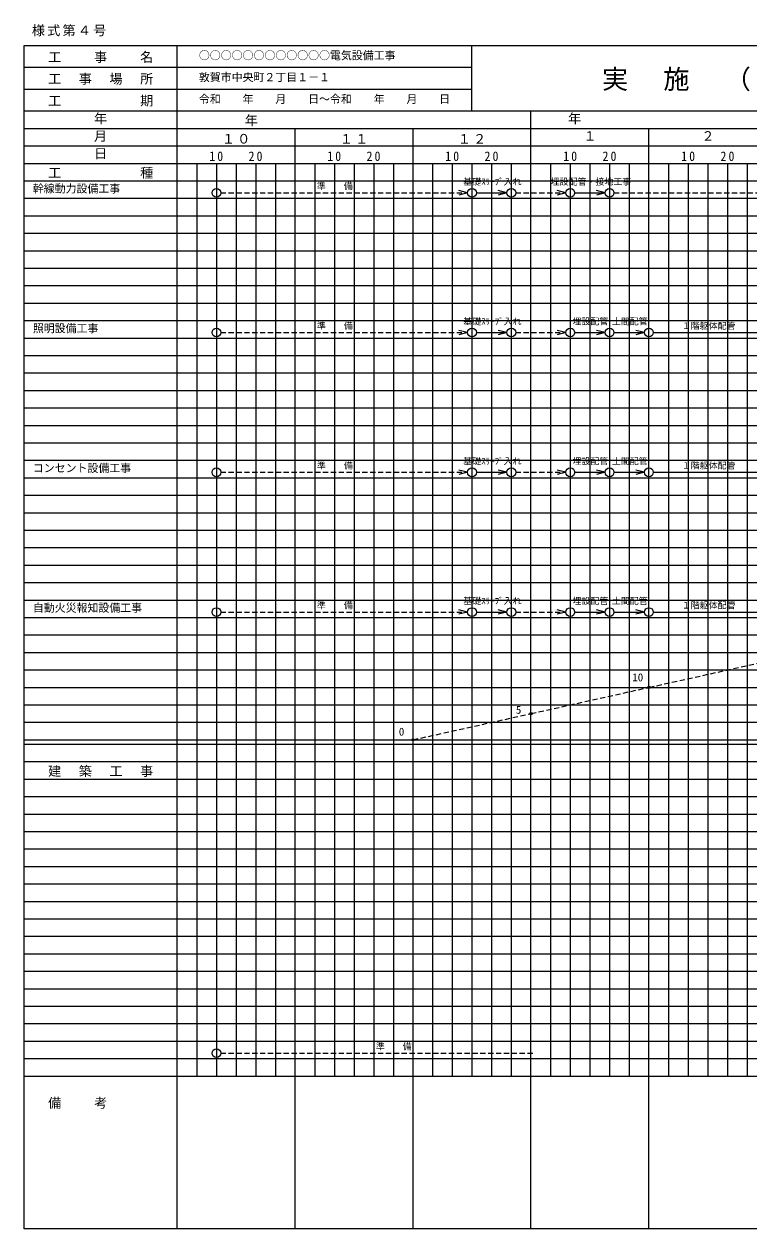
# Model space of a CAD drawing. Units: millimetres on the paper. Extents: x -194 to 196, y -143 to 133.
# Drawn here: x -194.2 to -28.3, y -142.9 to 133 of the extents above; entities that cross this region are included whole.
import ezdxf
from ezdxf.enums import TextEntityAlignment as Align

# ---------------------------------------------------------------- set-up
doc = ezdxf.new("R2010")
doc.units = ezdxf.units.MM
doc.linetypes.add('DASHED1', pattern=[1.8, 1.2, -0.6])
for name, color, linetype in [('0-0_枠', 7, 'Continuous'), ('0-1_工程電気', 3, 'Continuous'), ('0-2_工程建築', 3, 'DASHED1'), ('0-3_出来高', 3, 'Continuous')]:
    doc.layers.add(name, color=color, linetype=linetype)
doc.styles.add('ＭＳ ゴシック', font='')
doc.styles.get('ＭＳ ゴシック').set_extended_font_data('MS Gothic')

msp = doc.modelspace()

# ---------------------------------------------------------------- linework, layer by layer
at = {"layer": '0-0_枠', "color": 2}
for p, q in [((-159.189, -142.919), (-159.189, 128.081)), ((-91.689, 113.081), (-91.689, 128.081)), ((-194.189, 113.081), (195.811, 113.081)), ((-194.189, 101.081), (164.811, 101.081)), ((-194.189, -107.919), (195.811, -107.919))]:
    msp.add_line(p, q, dxfattribs=at)
at = {"layer": '0-0_枠'}
for p, q in [((-194.189, 123.081), (-91.689, 123.081)), ((-194.189, 118.081), (-91.689, 118.081)), ((-194.189, 109.081), (195.811, 109.081)), ((-194.189, 105.081), (164.811, 105.081)), ((-194.189, 97.081), (195.811, 97.081)), ((-194.189, 93.081), (195.811, 93.081)), ((-194.189, 89.081), (195.811, 89.081)), ((-194.189, 85.081), (195.811, 85.081)), ((-194.189, 81.081), (195.811, 81.081)), ((-194.189, 77.081), (195.811, 77.081)), ((-194.189, 73.081), (195.811, 73.081)), ((-194.189, 69.081), (195.811, 69.081)), ((-194.189, 65.081), (195.811, 65.081)), ((-194.189, 61.081), (195.811, 61.081)), ((-194.189, 57.081), (195.811, 57.081)), ((-194.189, 53.081), (195.811, 53.081)), ((-194.189, 49.081), (195.811, 49.081)), ((-194.189, 45.081), (195.811, 45.081)), ((-194.189, 41.081), (195.811, 41.081)), ((-194.189, 37.081), (195.811, 37.081)), ((-194.189, 33.081), (195.811, 33.081)), ((-194.189, 29.081), (195.811, 29.081)), ((-194.189, 25.081), (195.811, 25.081)), ((-194.189, 21.081), (195.811, 21.081)), ((-194.189, 17.081), (195.811, 17.081)), ((-194.189, 13.081), (195.811, 13.081)), ((-194.189, 9.081), (195.811, 9.081)), ((-194.189, 5.081), (195.811, 5.081)), ((-194.189, 1.081), (195.811, 1.081)), ((-194.189, -2.919), (195.811, -2.919)), ((-194.189, -6.919), (195.811, -6.919)), ((-194.189, -10.919), (195.811, -10.919)), ((-194.189, -14.919), (195.811, -14.919)), ((-194.189, -18.919), (195.811, -18.919)), ((-194.189, -22.919), (195.811, -22.919)), ((-194.189, -26.919), (195.811, -26.919)), ((-194.189, -30.919), (195.811, -30.919)), ((-194.189, -31.919), (195.811, -31.919)), ((-194.189, -35.919), (195.811, -35.919)), ((-194.189, -39.919), (195.811, -39.919)), ((-194.189, -43.919), (195.811, -43.919)), ((-194.189, -47.919), (195.811, -47.919)), ((-194.189, -51.919), (195.811, -51.919)), ((-194.189, -55.919), (195.811, -55.919)), ((-194.189, -59.919), (195.811, -59.919)), ((-194.189, -63.919), (195.811, -63.919)), ((-194.189, -67.919), (195.811, -67.919)), ((-194.189, -71.919), (195.811, -71.919)), ((-194.189, -75.919), (195.811, -75.919)), ((-194.189, -79.919), (195.811, -79.919)), ((-194.189, -83.919), (195.811, -83.919)), ((-194.189, -87.919), (195.811, -87.919)), ((-194.189, -91.919), (195.811, -91.919)), ((-194.189, -95.919), (195.811, -95.919)), ((-194.189, -99.919), (195.811, -99.919)), ((-194.189, -103.919), (195.811, -103.919))]:
    msp.add_line(p, q, dxfattribs=at)
at = {"layer": '0-0_枠', "color": 3}
for p, q in [((-78.189, -142.919), (-78.189, 113.081)), ((-132.189, -142.919), (-132.189, 109.081)), ((-105.189, -142.919), (-105.189, 109.081)), ((-51.189, -142.919), (-51.189, 109.081))]:
    msp.add_line(p, q, dxfattribs=at)
at = {"layer": '0-0_枠', "color": 4}
for p, q in [((-154.689, 101.081), (-154.689, -107.919)), ((-150.189, 101.081), (-150.189, -107.919)), ((-145.689, 101.081), (-145.689, -107.919)), ((-141.189, 101.081), (-141.189, -107.919)), ((-136.689, 101.081), (-136.689, -107.919)), ((-127.689, 101.081), (-127.689, -107.919)), ((-123.189, 101.081), (-123.189, -107.919)), ((-118.689, 101.081), (-118.689, -107.919)), ((-114.189, 101.081), (-114.189, -107.919)), ((-109.689, 101.081), (-109.689, -107.919)), ((-100.689, 101.081), (-100.689, -107.919)), ((-96.189, 101.081), (-96.189, -107.919)), ((-91.689, 101.081), (-91.689, -107.919)), ((-87.189, 101.081), (-87.189, -107.919)), ((-82.689, 101.081), (-82.689, -107.919)), ((-73.689, 101.081), (-73.689, -107.919)), ((-69.189, 101.081), (-69.189, -107.919)), ((-64.689, 101.081), (-64.689, -107.919)), ((-60.189, 101.081), (-60.189, -107.919)), ((-55.689, 101.081), (-55.689, -107.919)), ((-46.689, 101.081), (-46.689, -107.919)), ((-42.189, 101.081), (-42.189, -107.919)), ((-37.689, 101.081), (-37.689, -107.919)), ((-33.189, 101.081), (-33.189, -107.919)), ((-28.689, 101.081), (-28.689, -107.919))]:
    msp.add_line(p, q, dxfattribs=at)
at = {"layer": '0-0_枠', "color": 2}
msp.add_lwpolyline([(-194.189, -142.919), (-194.189, 128.081), (195.811, 128.081), (195.811, -142.919)], close=True, dxfattribs=at)
at = {"layer": '0-1_工程電気', "linetype": 'DASHED1'}
for p, q in [((-149.189, 94.331), (-92.689, 94.331)), ((-81.689, 94.331), (-70.189, 94.331)), ((-59.189, 94.331), (-20.689, 94.331)), ((-149.189, 62.331), (-92.689, 62.331)), ((-81.689, 62.331), (-70.189, 62.331)), ((-149.189, 30.331), (-92.689, 30.331)), ((-81.689, 30.331), (-70.189, 30.331)), ((-149.189, -1.669), (-92.689, -1.669)), ((-81.689, -1.669), (-70.189, -1.669))]:
    msp.add_line(p, q, dxfattribs=at)
at = {"layer": '0-1_工程電気'}
for p, q in [((-92.689, 94.331), (-94.689, 94.831)), ((-92.689, 94.331), (-94.689, 93.831)), ((-90.689, 94.331), (-83.689, 94.331)), ((-83.689, 94.331), (-85.689, 94.831)), ((-83.689, 94.331), (-85.689, 93.831)), ((-70.189, 94.331), (-72.189, 94.831)), ((-70.189, 94.331), (-72.189, 93.831)), ((-68.189, 94.331), (-61.189, 94.331)), ((-61.189, 94.331), (-63.189, 94.831)), ((-61.189, 94.331), (-63.189, 93.831)), ((-92.689, 62.331), (-94.689, 62.831)), ((-92.689, 62.331), (-94.689, 61.831)), ((-90.689, 62.331), (-83.689, 62.331)), ((-83.689, 62.331), (-85.689, 62.831)), ((-83.689, 62.331), (-85.689, 61.831)), ((-70.189, 62.331), (-72.189, 62.831)), ((-70.189, 62.331), (-72.189, 61.831)), ((-68.189, 62.331), (-61.189, 62.331)), ((-61.189, 62.331), (-63.189, 62.831)), ((-61.189, 62.331), (-63.189, 61.831)), ((-59.189, 62.331), (-52.189, 62.331)), ((-52.189, 62.331), (-54.189, 62.831)), ((-52.189, 62.331), (-54.189, 61.831)), ((-50.189, 62.331), (-25.189, 62.331)), ((-92.689, 30.331), (-94.689, 30.831)), ((-83.689, 30.331), (-85.689, 30.831)), ((-70.189, 30.331), (-72.189, 30.831)), ((-61.189, 30.331), (-63.189, 30.831)), ((-52.189, 30.331), (-54.189, 30.831)), ((-92.689, 30.331), (-94.689, 29.831)), ((-90.689, 30.331), (-83.689, 30.331)), ((-83.689, 30.331), (-85.689, 29.831)), ((-70.189, 30.331), (-72.189, 29.831)), ((-68.189, 30.331), (-61.189, 30.331)), ((-61.189, 30.331), (-63.189, 29.831)), ((-59.189, 30.331), (-52.189, 30.331)), ((-52.189, 30.331), (-54.189, 29.831)), ((-50.189, 30.331), (-25.189, 30.331)), ((-92.689, -1.669), (-94.689, -1.169)), ((-92.689, -1.669), (-94.689, -2.169)), ((-90.689, -1.669), (-83.689, -1.669)), ((-83.689, -1.669), (-85.689, -1.169)), ((-83.689, -1.669), (-85.689, -2.169)), ((-70.189, -1.669), (-72.189, -1.169)), ((-70.189, -1.669), (-72.189, -2.169)), ((-68.189, -1.669), (-61.189, -1.669)), ((-61.189, -1.669), (-63.189, -1.169)), ((-61.189, -1.669), (-63.189, -2.169)), ((-59.189, -1.669), (-52.189, -1.669)), ((-52.189, -1.669), (-54.189, -1.169)), ((-52.189, -1.669), (-54.189, -2.169)), ((-50.189, -1.669), (-25.189, -1.669))]:
    msp.add_line(p, q, dxfattribs=at)
for centre in [(-150.189, 94.331), (-91.689, 94.331), (-82.689, 94.331), (-69.189, 94.331), (-60.189, 94.331), (-150.189, 62.331), (-91.689, 62.331), (-82.689, 62.331), (-69.189, 62.331), (-60.189, 62.331), (-51.189, 62.331), (-150.189, 30.331), (-91.689, 30.331), (-82.689, 30.331), (-69.189, 30.331), (-60.189, 30.331), (-51.189, 30.331), (-150.189, -1.669), (-91.689, -1.669), (-82.689, -1.669), (-69.189, -1.669), (-60.189, -1.669), (-51.189, -1.669)]:
    msp.add_circle(centre, 1, dxfattribs=at)
at = {"layer": '0-2_工程建築'}
msp.add_line((-149.189, -102.669), (-77.462, -102.669), dxfattribs=at)
at = {"layer": '0-2_工程建築', "linetype": 'Continuous'}
msp.add_circle((-150.189, -102.669), 1, dxfattribs=at)
at = {"layer": '0-3_出来高', "linetype": 'DASHED1'}
msp.add_lwpolyline([(-105.189, -30.919), (-78.189, -24.919), (-51.189, -18.919), (-24.189, -12.919), (2.811, -6.919)], dxfattribs=at)
at = {"layer": '0-3_出来高'}
for centre, radius in [((-51.189, -18.919), 0.25), ((-51.189, -18.919), 0.2), ((-51.189, -18.919), 0.15), ((-51.189, -18.919), 0.1), ((-51.189, -18.919), 0.05), ((-78.189, -24.919), 0.25), ((-78.189, -24.919), 0.2), ((-78.189, -24.919), 0.15), ((-78.189, -24.919), 0.1), ((-78.189, -24.919), 0.05), ((-105.189, -30.919), 0.25), ((-105.189, -30.919), 0.2), ((-105.189, -30.919), 0.15), ((-105.189, -30.919), 0.1), ((-105.189, -30.919), 0.05)]:
    msp.add_circle(centre, radius, dxfattribs=at)

# ---------------------------------------------------------------- texts
at = {"layer": '0-0_枠', "color": 4, "style": 'ＭＳ ゴシック'}
for s, p in [('○○○○○○○○○○○○電気設備工事', (-154.189, 124.331)), ('敦賀市中央町２丁目１－１', (-154.189, 119.331)), ('令和\u3000\u3000年\u3000\u3000月\u3000\u3000日～令和\u3000\u3000年\u3000\u3000月\u3000\u3000日', (-154.189, 114.331))]:
    msp.add_text(s, height=1.833, dxfattribs=at).set_placement(p, align=Align.BOTTOM_LEFT)
at = {"layer": '0-0_枠', "style": 'ＭＳ ゴシック'}
for s, p in [('年', (-178.189, 109.581)), ('年', (-69.689, 109.581)), ('月', (-178.189, 105.581)), ('１', (-66.189, 105.581)), ('２', (-39.189, 105.581)), ('日', (-178.189, 101.581))]:
    msp.add_text(s, height=2.199, dxfattribs=at).set_placement(p, align=Align.BOTTOM_LEFT)
at = {"layer": '0-0_枠', "char_height": 2.199, "attachment_point": 7, "style": 'ＭＳ ゴシック'}
for s, insert in [('\\T1.17;様式第４号', (-192.419, 130.188)), ('\\T1.17;工\u3000\u3000事\u3000\u3000名', (-188.689, 124.081)), ('\\T1.17;工\u3000事\u3000場\u3000所', (-188.689, 119.081)), ('\\T1.17;工\u3000\u3000\u3000\u3000\u3000期', (-188.689, 114.081)), ('\\T1.17;\u3000\u3000年', (-150.689, 109.581)), ('\\T1.17;１０', (-148.939, 105.581)), ('\\T1.17;１１', (-121.939, 105.581)), ('\\T1.17;１２', (-94.939, 105.581)), ('\\T1.36;\\W0.9;10', (-151.814, 101.581)), ('\\T1.36;\\W0.9;20', (-142.814, 101.581)), ('\\T1.36;\\W0.9;10', (-124.814, 101.581)), ('\\T1.36;\\W0.9;20', (-115.814, 101.581)), ('\\T1.36;\\W0.9;10', (-97.814, 101.581)), ('\\T1.36;\\W0.9;20', (-88.814, 101.581)), ('\\T1.36;\\W0.9;10', (-70.814, 101.581)), ('\\T1.36;\\W0.9;20', (-61.814, 101.581)), ('\\T1.36;\\W0.9;10', (-43.814, 101.581)), ('\\T1.36;\\W0.9;20', (-34.814, 101.581)), ('\\T1.17;工\u3000\u3000\u3000\u3000\u3000種', (-188.689, 97.581)), ('\\T1.17;建\u3000築\u3000工\u3000事', (-188.689, -39.419)), ('\\T1.17;備\u3000\u3000考', (-188.689, -115.419))]:
    msp.add_mtext(s, dxfattribs=dict(at, insert=insert))
at = {"layer": '0-0_枠', "color": 3, "insert": (-61.939, 117.581), "char_height": 4.399, "attachment_point": 7, "style": 'ＭＳ ゴシック'}
msp.add_mtext('\\T1.17;実\u3000施\u3000（\u3000変\u3000更\u3000）\u3000工\u3000程\u3000表', dxfattribs=at)
at = {"layer": '0-1_工程電気', "color": 4, "style": 'ＭＳ ゴシック'}
for s, height, p in [('準\u3000\u3000備', 1.466, (-127.189, 94.706)), ('基礎ｽﾘｰﾌﾞ入れ', 1.466, (-93.689, 95.706)), ('埋設配管・接地工事', 1.466, (-73.689, 95.706)), ('幹線動力設備工事', 1.833, (-192.189, 93.831)), ('照明設備工事', 1.833, (-192.189, 61.831)), ('準\u3000\u3000備', 1.466, (-127.189, 62.706)), ('基礎ｽﾘｰﾌﾞ入れ', 1.466, (-93.689, 63.706)), ('埋設配管', 1.466, (-68.689, 63.706)), ('土間配管', 1.466, (-59.689, 63.706)), ('１階躯体配管', 1.466, (-43.689, 62.706)), ('基礎ｽﾘｰﾌﾞ入れ', 1.466, (-93.689, 31.706)), ('埋設配管', 1.466, (-68.689, 31.706)), ('土間配管', 1.466, (-59.689, 31.706)), ('コンセント設備工事', 1.833, (-192.189, 29.831)), ('準\u3000\u3000備', 1.466, (-127.189, 30.706)), ('１階躯体配管', 1.466, (-43.689, 30.706)), ('自動火災報知設備工事', 1.833, (-192.189, -2.169)), ('準\u3000\u3000備', 1.466, (-127.189, -1.294)), ('基礎ｽﾘｰﾌﾞ入れ', 1.466, (-93.689, -0.294)), ('埋設配管', 1.466, (-68.689, -0.294)), ('土間配管', 1.466, (-59.689, -0.294)), ('１階躯体配管', 1.466, (-43.689, -1.294))]:
    msp.add_text(s, height=height, dxfattribs=at).set_placement(p, align=Align.BOTTOM_LEFT)
at = {"layer": '0-2_工程建築', "color": 4, "style": 'ＭＳ ゴシック'}
msp.add_text('準\u3000\u3000備', height=1.466, dxfattribs=at).set_placement((-113.689, -102.294), align=Align.BOTTOM_LEFT)
at = {"layer": '0-3_出来高', "color": 4, "style": 'ＭＳ ゴシック'}
for s, p in [('10', (-54.997, -18.079)), ('5', (-81.646, -25.509)), ('0', (-108.433, -30.531))]:
    msp.add_text(s, height=1.833, dxfattribs=at).set_placement(p, align=Align.BOTTOM_LEFT)

doc.saveas('drawing.dxf')
